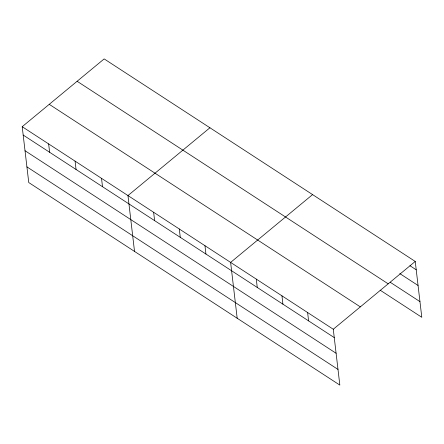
<?xml version="1.0" encoding="UTF-8"?>
<svg xmlns="http://www.w3.org/2000/svg" width="444" height="444" viewBox="0 0 444 444"><rect width="100%" height="100%" fill="white"/><g stroke="black" fill="none" stroke-linecap="round" stroke-linejoin="round"><path stroke-width="0.67" d="M22.2 126.701L333.278 329.248L339.838 385.098L28.76 182.551L22.2 126.701L104.162 58.902L415.24 261.449L421.8 317.299L380.169 290.193M209.929 127.767L127.966 195.565L134.526 251.415M312.582 194.611L230.619 262.41L237.185 318.259M333.278 329.248L415.24 261.449M409.945 265.717L416.222 269.802M399.811 273.593L418.059 285.475M390.304 282.317L419.957 301.626M77.117 81.274L388.189 283.827M49.245 104.329L360.323 306.876M23.182 135.054L334.26 337.601M25.025 150.727L336.097 353.274M26.918 166.877L337.995 369.425M307.614 312.543L308.597 320.89M281.951 295.832L282.928 304.179M256.288 279.121L257.265 287.468M204.956 245.699L205.938 254.051M179.293 228.987L180.275 237.34M153.63 212.276L154.612 220.629M101.526 178.349L102.503 186.702M75.08 161.133L76.063 169.486M48.64 143.917L49.623 152.27"/></g></svg>
